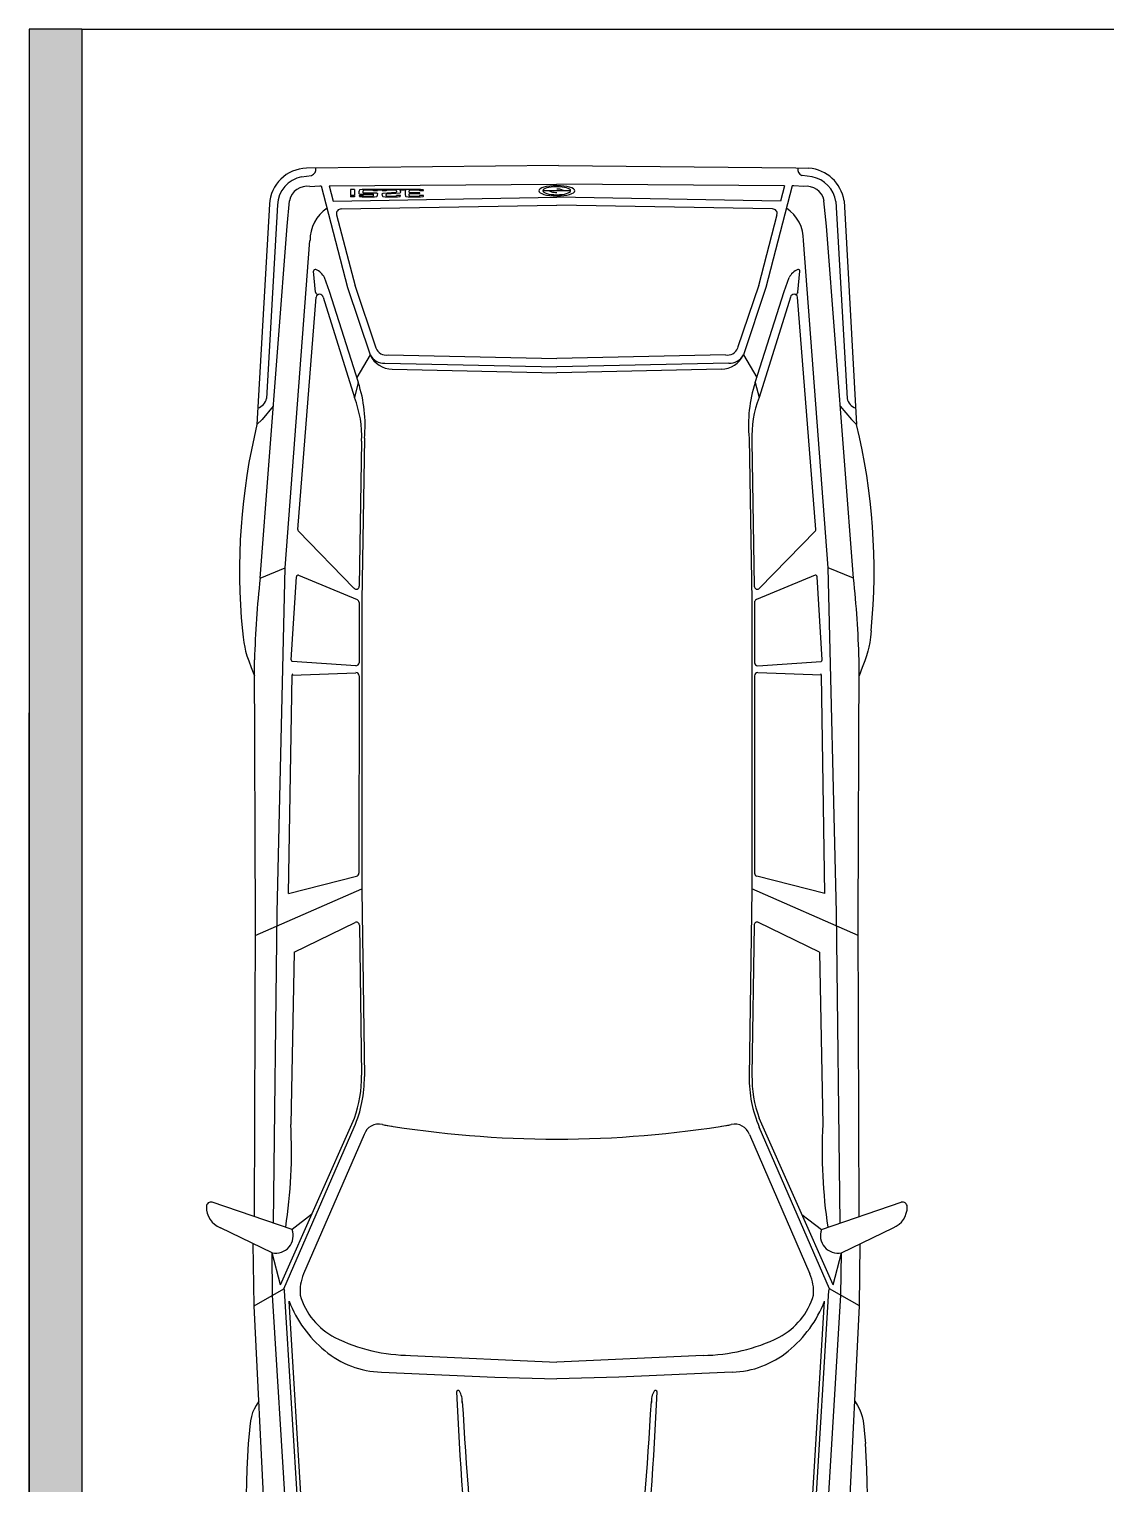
# Model space of a CAD drawing. Header units: inches. Extents: x -370 to 18, y -197 to 199.
# Drawn here: x -102.979 to -99.908, y -18.609 to -14.459 of the extents above; entities that cross this region are included whole.
import ezdxf

# ---------------------------------------------------------------- set-up
doc = ezdxf.new("R2010")
doc.units = ezdxf.units.IN
doc.header["$MEASUREMENT"] = 0
doc.layers.add('MUEBLES', color=7, linetype='Continuous')

# ---------------------------------------------------------------- blocks, each defined once
blk = doc.blocks.new('BMW')
blk.add_line((0, 0.812), (0, -0.812))
at = {"const_width": 0.81}
for points in [[(-0.405, 0, 0.414214), (0, -0.405, 1)], [(0.405, 0, 0.414214), (0, 0.405, 1)]]:
    blk.add_lwpolyline(points, format="xyb", dxfattribs=at)
for radius in [1.054, 0.812]:
    blk.add_circle((0, 0), radius)
blk = doc.blocks.new('325I')
for p, q in [((-0.843, 2.345), (-0.843, 2.619)), ((-0.76, 2.619), (-0.843, 2.619)), ((-0.76, 2.345), (-0.843, 2.345)), ((-0.76, 2.345), (-0.76, 2.619)), ((-0.019, 2.619), (-0.678, 2.619)), ((-0.678, 2.345), (-0.678, 2.619)), ((-0.019, 2.345), (-0.678, 2.345)), ((-0.019, 2.345), (-0.019, 2.619)), ((-0.019, -1.566), (-0.019, 1.453)), ((-0.096, 0.525), (-0.096, 0.872)), ((-0.096, -0.985), (-0.096, -0.638))]:
    blk.add_line(p, q)
for points in [[(-0.758, 2.037, 0.311177), (-0.801, 1.991, 0.077264), (-0.801, 0.915, 0.311177), (-0.758, 0.87, 0.039894), (-0.51, 0.838, 0.429044), (-0.452, 0.893), (-0.452, 1.742, -0.414214), (-0.397, 1.797), (-0.169, 1.797, -0.389308), (-0.114, 1.746, -0.042914), (-0.114, 1.16, -0.325233), (-0.156, 1.112), (-0.156, 0.86, 0.008571), (-0.103, 0.87, 0.311177), (-0.061, 0.915, 0.077264), (-0.061, 1.991, 0.311177), (-0.103, 2.037, 0.060602), (-0.482, 2.07, 0.404798), (-0.535, 2.015), (-0.535, 1.165, -0.414214), (-0.59, 1.11)], [(-0.705, 2.047, 0.008571), (-0.758, 2.037, -0.008571), (-0.705, 2.047), (-0.705, 1.795, 0.325233), (-0.748, 1.746, 0.042914), (-0.748, 1.16, 0.389308), (-0.693, 1.11), (-0.59, 1.11)]]:
    blk.add_lwpolyline(points, format="xyb")
for points in [[(-0.758, 0.527, 0.311177), (-0.801, 0.481, 0.077264), (-0.801, -0.594, 0.311177), (-0.758, -0.64, 0.008571), (-0.705, -0.65), (-0.705, -0.398, -0.325233), (-0.748, -0.349, -0.042914), (-0.748, 0.236, -0.389308), (-0.693, 0.287), (-0.569, 0.287, -0.373732), (-0.514, 0.239), (-0.392, -0.624, 0.391289), (-0.335, -0.671, 0.037166), (-0.103, -0.64, 0.311177), (-0.061, -0.594, 0.077264), (-0.061, 0.481, 0.311177), (-0.103, 0.527, 0.008571), (-0.156, 0.537), (-0.156, 0.285, -0.325233), (-0.114, 0.236, -0.042914), (-0.114, -0.349, -0.389308), (-0.169, -0.4), (-0.293, -0.4, -0.373732), (-0.347, -0.352), (-0.469, 0.511, 0.391289), (-0.527, 0.558, 0.037166)], [(-0.758, -0.983, 0.311177), (-0.801, -1.028, 0.077264), (-0.801, -2.104, 0.311177), (-0.758, -2.149, 0.008571), (-0.705, -2.16), (-0.705, -1.908, -0.325233), (-0.748, -1.859, -0.042914), (-0.748, -1.273, -0.389308), (-0.693, -1.223), (-0.527, -1.223, -0.414214), (-0.472, -1.278), (-0.472, -1.881, 0.414214), (-0.445, -1.908), (-0.417, -1.908, 0.414214), (-0.39, -1.881), (-0.39, -1.278, -0.414214), (-0.335, -1.223), (-0.169, -1.223, -0.389308), (-0.114, -1.273, -0.042914), (-0.114, -1.859, -0.325233), (-0.156, -1.908), (-0.156, -2.16, 0.008571), (-0.103, -2.149, 0.311177), (-0.061, -2.104, 0.077264), (-0.061, -1.028, 0.311177), (-0.103, -0.983, 0.105316)]]:
    blk.add_lwpolyline(points, format="xyb", close=True)
blk.add_arc((-0.431, 2.407), 1.572, 280.0596, 282.02398)
blk = doc.blocks.new('BMW735P')
at = {"color": 1}
for p, q in [((1.7064, 0.7479), (1.7839, 0.976)), ((1.6394, 0.8053), (1.7111, 0.9529)), ((0.4663, 0.8066), (1.4888, 0.8568)), ((1.4888, 0.8568), (1.6655, 0.859)), ((1.4888, 0.8568), (1.5367, 0.7715)), ((1.7431, 0.8559), (2.5821, 0.8532)), ((2.5446, 0.8535), (2.6777, 0.5497)), ((2.5821, 0.8532), (3.3312, 0.8557)), ((3.5643, 0.8399), (3.5934, 0.768)), ((3.5643, 0.8398), (4.5679, 0.7625)), ((4.6308, 0.8131), (4.0028, 0.8486)), ((4.017, 0.8337), (4.0028, 0.8486)), ((4.0547, 0.802), (4.017, 0.8337)), ((0.3484, 0.7325), (1.5185, 0.8039)), ((1.5185, 0.8039), (1.6394, 0.8053)), ((1.5481, 0.7817), (1.6394, 0.8053)), ((1.7246, 0.8015), (2.6105, 0.7912)), ((2.6105, 0.7914), (3.5934, 0.768)), ((4.6295, 0.7902), (4.0771, 0.8214)), ((0.3506, 0.6976), (1.5317, 0.7697)), ((0.3512, 0.6867), (1.502, 0.7569)), ((1.5367, 0.7717), (1.9984, 0.5711)), ((1.5482, 0.7817), (2.0237, 0.5706)), ((1.7489, 0.6926), (1.7064, 0.7479)), ((2.4976, 0.7424), (2.0056, 0.7522)), ((2.6643, 0.7585), (3.2876, 0.7485)), ((2.6643, 0.7583), (2.714, 0.5642)), ((3.2876, 0.7485), (3.2946, 0.5666)), ((3.3144, 0.5668), (3.3266, 0.7478)), ((3.3308, 0.7507), (3.5684, 0.7362)), ((3.5934, 0.768), (4.5273, 0.6974)), ((4.5679, 0.7625), (4.6409, 0.7555)), ((1.9768, 0.5428), (1.5793, 0.7156)), ((2.4976, 0.7424), (2.582, 0.5688)), ((3.5723, 0.7301), (3.503, 0.5628)), ((3.6994, 0.7312), (3.5352, 0.5718)), ((3.7026, 0.7322), (4.3659, 0.6801)), ((4.7091, 0.7212), (4.713, 0.6928)), ((4.741, -0.0115), (4.7337, 0.7073)), ((4.3797, 0.6813), (4.4401, 0.6869)), ((4.683, 0.6651), (4.393, 0.5899)), ((4.6816, 0.6974), (4.6829, 0.6696)), ((4.6829, 0.6696), (4.683, 0.6651)), ((4.3656, 0.6598), (4.0796, 0.5704)), ((4.122, 0.5594), (4.3822, 0.6421)), ((4.3822, 0.6421), (4.4217, 0.6561)), ((4.6831, 0.6426), (4.6397, 0.6313)), ((4.6397, 0.6313), (4.6507, -0.0069)), ((4.6831, 0.6426), (4.688, -0.0069)), ((4.393, 0.5899), (4.2008, 0.5255)), ((4.601, 0.6213), (4.3985, 0.5688)), ((4.6174, 0.6086), (4.6283, -0.0069)), ((2.6743, 0.5497), (2.1425, 0.5422)), ((2.5743, 0.5563), (2.1464, 0.5502)), ((3.5008, 0.5495), (2.6743, 0.5497)), ((3.2859, 0.5575), (2.7225, 0.5577)), ((3.4949, 0.5575), (3.3231, 0.5575)), ((3.9632, 0.5421), (3.5008, 0.5495)), ((3.9553, 0.5502), (3.5412, 0.5568)), ((4.122, 0.5595), (4.0796, 0.5704)), ((4.2008, 0.5255), (4.1364, 0.564)), ((4.4, 0.5692), (4.2209, 0.5092)), ((1.2992, 0.4937), (1.2853, 0.1702)), ((4.1604, 0.4629), (4.1499, -0.0069)), ((4.1776, 0.4841), (4.167, -0.0069)), ((4.2015, 0.4744), (4.1909, -0.0069)), ((1.3471, 0.4104), (1.3277, -0.0068)), ((1.2853, 0.1702), (1.2803, -0.0068)), ((1.2853, -0.1836), (1.2803, -0.0066)), ((1.3471, -0.4238), (1.3277, -0.0066)), ((4.1604, -0.4763), (4.1499, -0.0065)), ((4.1776, -0.4975), (4.167, -0.0065)), ((4.2015, -0.4878), (4.1909, -0.0065)), ((4.6174, -0.622), (4.6283, -0.0065)), ((4.6397, -0.6447), (4.6507, -0.0065)), ((4.6831, -0.656), (4.688, -0.0065)), ((4.741, -0.0111), (4.7346, -0.6889)), ((1.2992, -0.5071), (1.2853, -0.1836)), ((4.2008, -0.5389), (4.1364, -0.5774)), ((4.393, -0.6033), (4.2008, -0.5389)), ((4.4, -0.5826), (4.2209, -0.5226)), ((1.9768, -0.5561), (1.5793, -0.7288)), ((2.6743, -0.563), (2.1425, -0.5554)), ((2.5743, -0.5695), (2.1464, -0.5635)), ((2.5446, -0.8667), (2.6777, -0.563)), ((2.6643, -0.7716), (2.714, -0.5775)), ((3.5008, -0.5627), (2.6743, -0.563)), ((3.2859, -0.5708), (2.7225, -0.5709)), ((3.2876, -0.7617), (3.2946, -0.5798)), ((3.3144, -0.5801), (3.3266, -0.761)), ((3.4949, -0.5707), (3.3231, -0.5707)), ((3.9632, -0.5554), (3.5008, -0.5627)), ((3.5723, -0.7433), (3.503, -0.5761)), ((3.9553, -0.5634), (3.5412, -0.5701)), ((4.122, -0.5728), (4.0796, -0.5837)), ((4.122, -0.5728), (4.3822, -0.6555)), ((1.5367, -0.7849), (1.9984, -0.5843)), ((1.5482, -0.795), (2.0237, -0.5838)), ((2.4976, -0.7557), (2.582, -0.5821)), ((3.6994, -0.7444), (3.5352, -0.585)), ((4.366, -0.6733), (4.0796, -0.5837)), ((4.683, -0.6785), (4.393, -0.6033)), ((4.601, -0.6347), (4.3985, -0.5822)), ((4.3822, -0.6555), (4.4217, -0.6695)), ((4.6831, -0.656), (4.6397, -0.6447)), ((0.3512, -0.7001), (1.5019, -0.7703)), ((3.7026, -0.7455), (4.3659, -0.6934)), ((4.3797, -0.6947), (4.4401, -0.7003)), ((4.6816, -0.7108), (4.6829, -0.683)), ((4.6829, -0.683), (4.683, -0.6785)), ((4.7346, -0.6889), (4.7334, -0.7259)), ((0.3484, -0.7459), (1.5185, -0.8173)), ((0.3506, -0.711), (1.5317, -0.7831)), ((1.7491, -0.7058), (1.7064, -0.7613)), ((3.5934, -0.7812), (4.5273, -0.7106)), ((4.7091, -0.7348), (4.713, -0.7062)), ((1.4888, -0.8702), (1.5367, -0.7849)), ((1.7064, -0.7613), (1.7839, -0.9894)), ((2.4976, -0.7557), (2.0056, -0.7654)), ((2.6105, -0.8046), (3.5934, -0.7812)), ((2.6643, -0.7717), (3.2876, -0.7617)), ((3.3308, -0.7639), (3.5684, -0.7495)), ((3.5643, -0.8532), (4.5679, -0.7759)), ((3.5643, -0.8532), (3.5934, -0.7812)), ((4.5679, -0.7759), (4.6409, -0.7688)), ((0.4663, -0.82), (1.4888, -0.8702)), ((1.5185, -0.8173), (1.6394, -0.8186)), ((1.5482, -0.795), (1.6395, -0.8185)), ((1.6394, -0.8186), (1.7111, -0.9663)), ((1.7246, -0.8149), (2.6105, -0.8046)), ((4.6408, -0.826), (4.0028, -0.862)), ((4.0547, -0.8154), (4.017, -0.8471)), ((4.6384, -0.8031), (4.0771, -0.8348)), ((1.4888, -0.8702), (1.6655, -0.8724)), ((1.7431, -0.8693), (2.5821, -0.8666)), ((2.5821, -0.8666), (3.3312, -0.8691)), ((4.017, -0.8471), (4.0028, -0.862))]:
    blk.add_line(p, q, dxfattribs=at)
for points in [[(1.2167, 0.8434), (1.204, 0.851), (1.1935, 0.8567), (1.1837, 0.861), (1.1731, 0.8643), (1.1605, 0.8668), (1.1443, 0.869), (1.1232, 0.8712), (1.0957, 0.8737)], [(3.4143, 0.89), (3.3955, 0.8878), (3.3804, 0.8858), (3.3676, 0.8836), (3.3557, 0.8808), (3.3429, 0.877), (3.328, 0.8718), (3.3092, 0.8648), (3.2852, 0.8556)], [(1.2167, -0.8568), (1.204, -0.8644), (1.1935, -0.8701), (1.1837, -0.8744), (1.1731, -0.8777), (1.1605, -0.8802), (1.1443, -0.8824), (1.1232, -0.8846), (1.0957, -0.8871)], [(3.4143, -0.9034), (3.3955, -0.9012), (3.3804, -0.8992), (3.3676, -0.897), (3.3557, -0.8942), (3.3429, -0.8904), (3.328, -0.8852), (3.3092, -0.8782), (3.2852, -0.869)]]:
    blk.add_lwpolyline(points, dxfattribs=at)
for centre, radius, start, end in [((1.7698, 0.9297), 0.0631, 88.3411, 158.4448), ((1.7713, 0.9797), 0.0131, 343.6791, 88.3607), ((0.9382, -1.3329), 2.2122, 85.9177, 101.1171), ((3.5859, -0.8729), 1.7712, 76.3874, 95.5588), ((3.2252, -2.4043), 3.2618, 84.0336, 88.1393), ((4.0849, 0.8584), 0.0379, 199.2376, 258.1974), ((1.6893, 0.7957), 0.0507, 169.1503, 289.7336), ((4.6246, 0.7042), 0.0861, 11.3528, 86.771), ((4.6246, 0.7042), 0.1091, 1.6199, 86.771), ((1.6205, 0.4441), 0.3345, 110.7397, 140.9673), ((1.662, 0.4254), 0.3681, 109.903, 110.7292), ((1.9293, 2.178), 1.428, 261.2748, 273.0638), ((3.2875, 0.7441), 0.00436, 28.2568, 89.0796), ((3.3307, 0.7463), 0.00436, 89.1632, 159.7849), ((4.6314, 0.7055), 0.0509, 350.8248, 79.2552), ((1.574, 0.5356), 0.1977, 106.1163, 152.6678), ((1.5278, 0.5927), 0.1331, 67.227, 93.747), ((3.5683, 0.7319), 0.00436, 335.5673, 89.1632), ((3.7023, 0.7279), 0.00436, 85.5085, 130.5901), ((4.3637, 0.6699), 0.0103, 280.9021, 77.46), ((4.3829, 0.6719), 0.00998, 108.9811, 168.2208), ((4.4016, 0.6975), 0.046, 295.8199, 338.4967), ((4.4405, 0.6826), 0.00436, 333.9349, 95.2848), ((4.5278, 0.5865), 0.1107, 34.1191, 90.2712), ((4.7312, 0.6998), 0.0196, 201.1676, 278.0128), ((1.5624, 0.4855), 0.2634, 140.0159, 178.2251), ((1.8417, 0.4071), 0.4946, 153.681, 179.6111), ((4.6043, 0.6086), 0.0131, 359.9976, 104.5339), ((1.963, 0.5014), 0.0436, 345.9109, 71.6035), ((2.1375, 0.8913), 0.3491, 246.5165, 270.8123), ((2.1414, 0.8993), 0.3491, 250.3008, 270.8123), ((2.5742, 0.565), 0.00873, 270.8123, 25.9128), ((2.7225, 0.5664), 0.00873, 194.37, 269.9833), ((3.2859, 0.5662), 0.00873, 269.9833, 2.2117), ((3.3231, 0.5662), 0.00873, 176.1372, 269.9833), ((3.4949, 0.5662), 0.00873, 269.9833, 337.4824), ((3.5413, 0.5655), 0.00873, 134.146, 269.0841), ((3.9703, 0.8502), 0.3004, 267.1439, 291.3406), ((4.0016, 0.9249), 0.3847, 264.2755, 288.2383), ((4.2297, 0.4626), 0.0692, 114.6336, 179.7333), ((4.2222, 0.4862), 0.0447, 118.5958, 182.7424), ((4.2304, 0.4811), 0.0297, 108.6331, 193.0645), ((4.9852, -0.0066), 3.0211, 170.5234, 189.4766), ((2.2297, 0.4403), 0.2299, 167.3262, 174.247), ((2.1764, -15.9629), 16.2543, 93.3904, 97.37449), ((1.6598, -9.3791), 9.6671, 92.47295, 99.34232), ((1.2168, 0.316), 0.053, 265.0923, 301.9708), ((1.2426, 0.2747), 0.00436, 301.9708, 89.6573), ((2.1783, 15.9492), 16.2543, 262.61878, 266.60287), ((1.6609, 9.3654), 9.6671, 260.65095, 267.52033), ((1.2168, -0.3295), 0.053, 58.0292, 94.9077), ((1.2426, -0.2883), 0.00436, 270.3427, 58.0292), ((1.8417, -0.4205), 0.4946, 180.3889, 206.4484), ((2.2297, -0.4536), 0.2299, 185.753, 192.6738), ((4.2297, -0.4759), 0.0692, 180.2667, 245.3664), ((4.2222, -0.4996), 0.0447, 177.2576, 241.4042), ((4.2304, -0.4945), 0.0297, 166.9355, 251.3669), ((1.5624, -0.4989), 0.2634, 181.7749, 219.5838), ((1.963, -0.5147), 0.0436, 288.3965, 14.0891), ((2.1375, -0.9045), 0.3491, 89.1877, 113.4835), ((2.1414, -0.9125), 0.3491, 89.1877, 109.6992), ((2.5742, -0.5782), 0.00873, 334.0872, 89.1877), ((2.7225, -0.5797), 0.00873, 90.0167, 165.63), ((3.2859, -0.5795), 0.00873, 357.7883, 90.0167), ((3.3231, -0.5795), 0.00873, 90.0167, 183.8628), ((3.4949, -0.5794), 0.00873, 22.5176, 90.0167), ((3.5413, -0.5788), 0.00873, 90.9159, 225.854), ((3.9703, -0.8635), 0.3004, 68.6594, 92.8561), ((4.0016, -0.9381), 0.3847, 71.7617, 95.7245), ((4.6043, -0.622), 0.0131, 255.4661, 0.0024), ((1.574, -0.549), 0.1977, 207.6439, 253.8837), ((4.5278, -0.5999), 0.1107, 269.7288, 325.8809), ((1.6205, -0.4575), 0.3345, 218.7114, 249.2334), ((4.3637, -0.6833), 0.0103, 282.54, 77.0913), ((4.3829, -0.6853), 0.00998, 191.7792, 251.0189), ((4.4016, -0.7109), 0.046, 21.5033, 64.1801), ((4.4405, -0.696), 0.00436, 264.7152, 26.0651), ((4.7312, -0.7132), 0.0196, 81.9872, 158.8324), ((1.5278, -0.6062), 0.1331, 266.253, 292.773), ((3.5683, -0.7451), 0.00436, 270.8368, 24.4327), ((3.7023, -0.7411), 0.00436, 229.4099, 274.4915), ((4.6246, -0.7181), 0.0861, 279.2025, 348.8105), ((4.6246, -0.7181), 0.1091, 278.5361, 355.8821), ((4.6314, -0.7189), 0.0509, 280.7448, 9.1752), ((1.662, -0.4388), 0.3681, 249.2708, 250.097), ((1.6893, -0.8091), 0.0507, 70.2664, 190.8497), ((1.9293, -2.1914), 1.428, 86.9362, 98.7252), ((3.2875, -0.7574), 0.00436, 270.9204, 331.7432), ((3.3307, -0.7595), 0.00436, 200.2151, 270.8368), ((0.9382, 1.3195), 2.2122, 258.8829, 274.0823), ((3.2252, 2.3909), 3.2618, 271.8607, 275.9664), ((3.5859, 0.8595), 1.7712, 264.4412, 283.6126), ((4.0849, -0.8718), 0.0379, 101.8026, 160.7624), ((1.7698, -0.9431), 0.0631, 201.5552, 271.6589), ((1.7713, -0.9931), 0.0131, 271.6393, 16.3209)]:
    blk.add_arc(centre, radius, start, end, dxfattribs=at)
for name, p, xscale, yscale, zscale in [('325I', (4.6738, 0.4676), 0.02618396749168821, 0.04363994581948036, 0.04363994581948036), ('BMW', (4.6693, -0.0065), 0.01395688364541454, -0.04885623579798234, 0.01395688364541454)]:
    blk.add_blockref(name, p, dxfattribs=dict(at, xscale=xscale, yscale=yscale, zscale=zscale))

msp = doc.modelspace()

# ---------------------------------------------------------------- hatches: boundary and pattern name
h = msp.add_hatch(color=256)
h.dxf.hatch_style = 1
h.paths.add_polyline_path([(-102.82942, -14.45883), (-102.97942, -14.45883), (-102.97942, -24.45883), (-84.82942, -24.45883), (-84.82942, -24.30883), (-86.64304, -24.30883), (-86.64313, -24.30899), (-86.63621, -24.328), (-86.62697, -24.33983), (-86.59489, -24.33427), (-86.59572, -24.37476), (-86.60743, -24.39021), (-86.64301, -24.35887), (-86.64707, -24.39036), (-86.67557, -24.39189), (-86.69421, -24.37348), (-86.68403, -24.34299), (-86.69158, -24.3409), (-86.70908, -24.34393), (-86.71888, -24.32881), (-86.70374, -24.30883), (-86.79497, -24.30883), (-86.79187, -24.31733), (-86.78263, -24.32916), (-86.75055, -24.32361), (-86.75138, -24.36409), (-86.76309, -24.37954), (-86.79867, -24.3482), (-86.80273, -24.37969), (-86.83123, -24.38123), (-86.84987, -24.36282), (-86.83969, -24.33232), (-86.84724, -24.33023), (-86.86474, -24.33326), (-86.88058, -24.30883), (-86.94844, -24.30883), (-86.93757, -24.33867), (-86.92834, -24.35049), (-86.89626, -24.34494), (-86.89709, -24.38543), (-86.90879, -24.40087), (-86.94437, -24.36954), (-86.94844, -24.40102), (-86.97693, -24.40256), (-86.99557, -24.38415), (-86.9854, -24.35365), (-86.99295, -24.35157), (-87.01044, -24.35459), (-87.03065, -24.32343), (-87.04982, -24.32446), (-87.06565, -24.30883), (-88.04356, -24.30883), (-88.04356, -23.70883), (-88.19356, -23.70883), (-88.19356, -24.30883), (-99.67942, -24.30883), (-99.67942, -23.75883), (-99.82942, -23.75883), (-99.82942, -24.30883), (-102.82942, -24.30883)])

# ---------------------------------------------------------------- linework, layer by layer
at = {"color": 4}
for p, q in [((-102.82942, -14.45883), (-102.97942, -14.45883)), ((-102.97942, -14.45883), (-102.97942, -24.45883)), ((-102.82942, -14.45883), (-102.82942, -24.30883))]:
    msp.add_line(p, q, dxfattribs=at)
at = {"color": 1}
msp.add_line((-102.82942, -14.45883), (-99.82942, -14.45883), dxfattribs=at)
at = {"color": 8}
msp.add_line((-102.97942, -24.18224), (-102.97942, -16.40883), dxfattribs=at)

# ---------------------------------------------------------------- block references
at = {"layer": 'MUEBLES', "color": 1, "rotation": 90}
msp.add_blockref('BMW735P', (-101.48087, -19.58929), dxfattribs=at)

doc.saveas('drawing.dxf')
